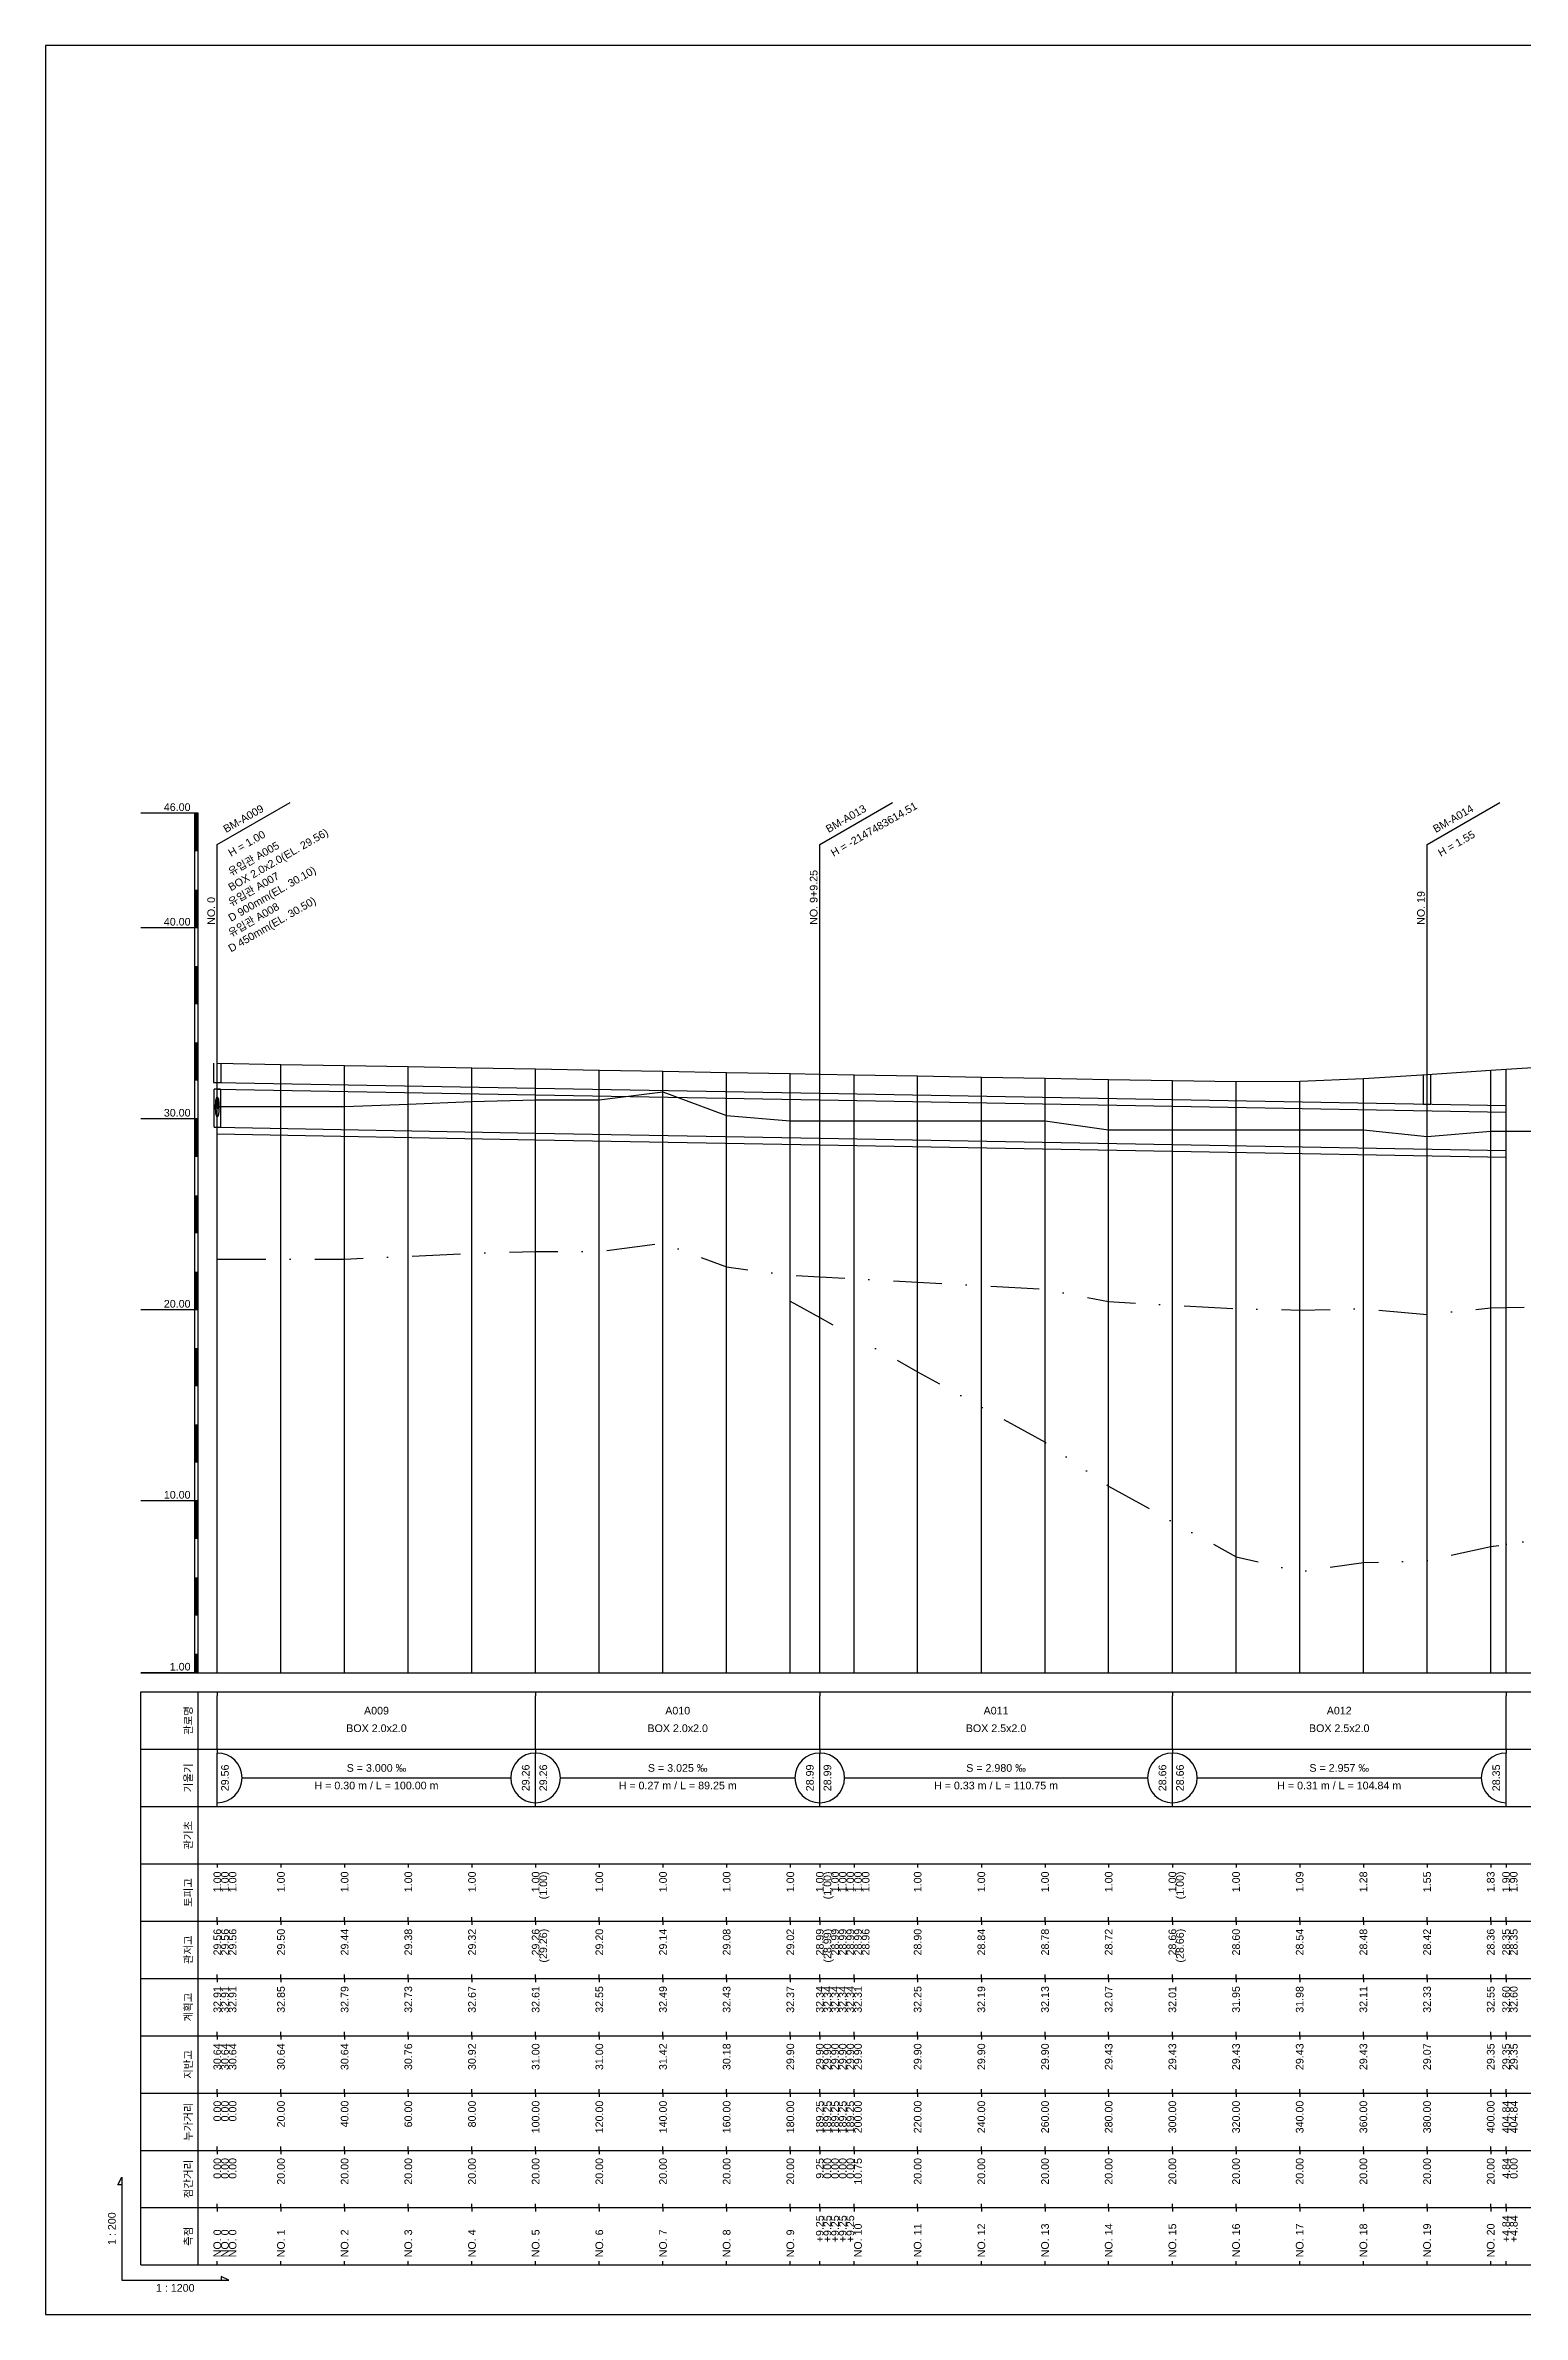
# Model space of a CAD drawing. Header units: millimetres. Extents: x -105495 to 3444, y -108190 to 2013.
# Drawn here: x 20 to 407, y -12880 to -12286 of the extents above; entities that cross this region are included whole.
import ezdxf
from ezdxf.enums import TextEntityAlignment as Align

# ---------------------------------------------------------------- set-up
doc = ezdxf.new("R2010")
doc.units = ezdxf.units.MM
doc.linetypes.add('DASHDOT', pattern=[25.4, 12.7, -6.35, 0, -6.35])
doc.linetypes.add('DIVIDE', pattern=[31.75, 12.7, -6.35, 0, -6.35, 0, -6.35])
for name, color, linetype in [('KZ_종단_계획선', 1, 'Continuous'), ('KZ_종단_관로', 4, 'Continuous'), ('KZ_종단_깃발', 7, 'Continuous'), ('KZ_종단_도각', 7, 'Continuous'), ('KZ_종단_맨홀', 4, 'Continuous'), ('KZ_종단_수직선', 7, 'Continuous'), ('KZ_종단_암거', 1, 'Continuous'), ('KZ_종단_암선1', 56, 'DASHDOT'), ('KZ_종단_암선2', 4, 'DIVIDE'), ('KZ_종단_원형관', 4, 'Continuous'), ('KZ_종단_지반선', 3, 'Continuous'), ('KZ_종단_테이블문자', 7, 'Continuous'), ('KZ_종단_테이블선', 7, 'Continuous'), ('KZ_종단_폴대', 7, 'Continuous')]:
    doc.layers.add(name, color=color, linetype=linetype)
doc.styles.get("Standard").update_dxf_attribs({"font": 'arial.ttf'})

msp = doc.modelspace()

# ---------------------------------------------------------------- linework, layer by layer
at = {"layer": 'KZ_종단_계획선'}
msp.add_lwpolyline([(65, -12552.43), (65, -12552.43), (65, -12552.43), (81.67, -12552.73), (98.33, -12553.03), (115, -12553.33), (131.67, -12553.63), (148.33, -12553.93), (165, -12554.24), (181.67, -12554.54), (198.33, -12554.84), (215, -12555.14), (222.71, -12555.28), (222.71, -12555.28), (222.71, -12555.28), (222.71, -12555.28), (222.71, -12555.28), (231.67, -12555.44), (248.33, -12555.74), (265, -12556.04), (281.67, -12556.34), (298.33, -12556.65), (315, -12556.95), (331.67, -12557.23), (348.33, -12557.11), (365, -12556.44), (381.67, -12555.37), (398.33, -12554.27), (402.36, -12554.01), (402.36, -12554.01), (415, -12553.18)], dxfattribs=at)
at = {"layer": 'KZ_종단_관로'}
for points in [[(65, -12557.45), (148.33, -12558.95)], [(65, -12559.2), (148.33, -12560.7)], [(148.33, -12558.95), (222.71, -12560.3)], [(148.33, -12560.7), (222.71, -12562.05)], [(222.71, -12560.3), (315, -12561.95)], [(222.71, -12562.05), (315, -12563.7)], [(315, -12561.95), (402.36, -12563.5)], [(315, -12563.7), (402.36, -12565.25)], [(65, -12569.2), (148.33, -12570.7)], [(65, -12570.95), (148.33, -12572.45)], [(148.33, -12570.7), (222.71, -12572.05)], [(148.33, -12572.45), (222.71, -12573.8)], [(222.71, -12572.05), (315, -12573.7)], [(222.71, -12573.8), (315, -12575.45)], [(315, -12573.7), (402.36, -12575.25)], [(315, -12575.45), (402.36, -12577)]]:
    msp.add_lwpolyline(points, dxfattribs=at)
at = {"layer": 'KZ_종단_깃발'}
for p, q in [((65, -12495.21), (84.05, -12484.21)), ((222.71, -12495.21), (241.76, -12484.21)), ((381.67, -12495.21), (400.72, -12484.21)), ((65, -12712), (65, -12495.21)), ((222.71, -12712), (222.71, -12495.21)), ((381.67, -12712), (381.67, -12495.21))]:
    msp.add_line(p, q, dxfattribs=at)
at = {"layer": 'KZ_종단_도각'}
msp.add_lwpolyline([(20, -12880), (861, -12880), (861, -12286), (20, -12286)], close=True, dxfattribs=at)
at = {"layer": 'KZ_종단_맨홀'}
for points in [[(64, -12552.43), (64, -12557.45), (66, -12557.45), (66, -12552.43)], [(380.67, -12555.37), (380.67, -12563.13), (382.67, -12563.13), (382.67, -12555.37)]]:
    msp.add_lwpolyline(points, dxfattribs=at)
at = {"layer": 'KZ_종단_수직선'}
for p, q in [((65, -12712), (65, -12552.43)), ((65, -12712), (65, -12552.43)), ((65, -12712), (65, -12552.43)), ((65, -12712), (65, -12552.43)), ((65, -12712), (65, -12552.43)), ((81.67, -12712), (81.67, -12552.73)), ((98.33, -12712), (98.33, -12553.03)), ((115, -12712), (115, -12553.33)), ((131.67, -12712), (131.67, -12553.63)), ((148.33, -12712), (148.33, -12553.93)), ((165, -12712), (165, -12554.24)), ((181.67, -12712), (181.67, -12554.54)), ((198.33, -12712), (198.33, -12554.84)), ((215, -12712), (215, -12555.14)), ((222.71, -12712), (222.71, -12555.28)), ((222.71, -12712), (222.71, -12555.28)), ((222.71, -12712), (222.71, -12555.28)), ((222.71, -12712), (222.71, -12555.28)), ((222.71, -12712), (222.71, -12555.28)), ((231.67, -12712), (231.67, -12555.44)), ((248.33, -12712), (248.33, -12555.74)), ((265, -12712), (265, -12556.04)), ((281.67, -12712), (281.67, -12556.34)), ((298.33, -12712), (298.33, -12556.65)), ((315, -12712), (315, -12556.95)), ((348.33, -12712), (348.33, -12557.11)), ((365, -12712), (365, -12556.44)), ((381.67, -12712), (381.67, -12555.37)), ((398.33, -12712), (398.33, -12554.27)), ((402.37, -12712), (402.37, -12554.01)), ((402.37, -12712), (402.37, -12554.01)), ((331.67, -12712), (331.67, -12557.23))]:
    msp.add_line(p, q, dxfattribs=at)
at = {"layer": 'KZ_종단_암거'}
for p, q in [((65.83, -12559.2), (64.17, -12559.2)), ((64.17, -12569.2), (64.17, -12559.2)), ((65.83, -12559.2), (65.83, -12569.2)), ((64.17, -12569.2), (65.83, -12569.2))]:
    msp.add_line(p, q, dxfattribs=at)
at = {"layer": 'KZ_종단_암선1', "flags": 128}
msp.add_lwpolyline([(65, -12603.71), (65, -12603.71), (65, -12603.71), (81.67, -12603.71), (98.33, -12603.7), (115, -12602.95), (131.67, -12602.15), (148.33, -12601.73), (165, -12601.73), (181.67, -12599.55), (198.33, -12605.77), (215, -12607.9), (222.71, -12608.33), (222.71, -12608.33), (222.71, -12608.33), (222.71, -12608.33), (222.71, -12608.33), (231.67, -12608.83), (248.33, -12609.75), (265, -12610.68), (281.67, -12611.6), (298.33, -12614.84), (315, -12615.76), (331.67, -12616.69), (348.33, -12617.03), (365, -12616.71), (381.67, -12618.19), (398.33, -12616.48), (402.37, -12616.4), (402.37, -12616.4), (415, -12616.16), (431.67, -12611.82), (448.33, -12622.39), (465, -12618.78), (469.66, -12618.58), (481.67, -12618.05), (490, -12617.89), (498.33, -12618.99), (515, -12618.29), (531.67, -12616.24), (548.33, -12619.24), (565, -12618.59), (581.67, -12618.26), (598.33, -12617.93), (615, -12608.06), (631.67, -12606.38), (635.21, -12606.02), (635.22, -12606.02), (647.64, -12605.35), (648.33, -12605.21), (665, -12592.85), (681.67, -12577.35), (698.33, -12574.55), (715, -12590.14), (731.67, -12602.56), (748.33, -12602.62), (765, -12607.97), (781.67, -12603.06), (798.33, -12598.35), (805.47, -12600.26), (815, -12605.69), (819.15, -12604.37), (819.15, -12604.37), (819.15, -12604.37), (819.15, -12604.37), (819.15, -12605.87), (823.42, -12603), (827.7, -12601.64)], dxfattribs=at)
at = {"layer": 'KZ_종단_암선2', "flags": 128}
msp.add_lwpolyline([(215, -12614.72), (222.71, -12618.99), (222.71, -12618.99), (222.71, -12618.99), (222.71, -12618.99), (222.71, -12618.99), (231.67, -12623.95), (248.33, -12633.18), (265, -12642.41), (281.67, -12651.64), (298.33, -12663.18), (315, -12672.41), (331.67, -12681.64), (348.33, -12685.49), (365, -12683.16), (381.67, -12682.63), (398.33, -12678.93), (402.37, -12678.36), (402.37, -12678.36), (415, -12676.59), (431.67, -12670.25), (448.33, -12678.82), (465, -12673.2), (469.66, -12672.43), (481.67, -12670.46), (490, -12669.29), (498.33, -12669.4), (515, -12666.69), (531.67, -12662.63), (548.33, -12663.63), (565, -12660.97), (581.67, -12658.64), (598.33, -12656.3), (615, -12644.42), (631.67, -12640.73), (635.21, -12639.95), (635.22, -12639.95), (647.64, -12637.78), (648.33, -12637.56), (665, -12623.2), (681.67, -12605.46), (698.33, -12599.01), (715, -12610.95), (731.67, -12623.03), (748.33, -12622.82), (765, -12627.93), (781.67, -12622.72), (798.33, -12617.74), (805.47, -12619.53), (815, -12624.81), (819.15, -12623.42), (819.15, -12623.42), (819.15, -12623.42), (819.15, -12623.42), (819.15, -12625.15), (823.42, -12621.98), (827.7, -12620.55)], dxfattribs=at)
at = {"layer": 'KZ_종단_원형관'}
for p, q in [((64.57, -12563.42), (64.59, -12562.98)), ((64.59, -12562.98), (64.62, -12562.56)), ((64.62, -12562.56), (64.66, -12562.19)), ((64.66, -12562.19), (64.72, -12561.86)), ((64.72, -12561.86), (64.78, -12561.6)), ((64.78, -12561.6), (64.85, -12561.41)), ((64.78, -12562.96), (64.79, -12562.74)), ((64.78, -12563.18), (64.78, -12562.96)), ((64.79, -12562.74), (64.81, -12562.53)), ((64.81, -12562.53), (64.83, -12562.34)), ((64.83, -12562.34), (64.86, -12562.18)), ((64.85, -12561.41), (64.92, -12561.29)), ((64.86, -12562.18), (64.89, -12562.05)), ((64.89, -12562.05), (64.93, -12561.95)), ((64.92, -12561.29), (65, -12561.25)), ((64.93, -12561.95), (64.96, -12561.89)), ((64.96, -12561.89), (65, -12561.87)), ((65, -12561.25), (65.08, -12561.29)), ((65, -12561.87), (65.04, -12561.89)), ((65.04, -12561.89), (65.07, -12561.95)), ((65.07, -12561.95), (65.11, -12562.05)), ((65.08, -12561.29), (65.15, -12561.41)), ((65.11, -12562.05), (65.14, -12562.18)), ((65.14, -12562.18), (65.17, -12562.34)), ((65.15, -12561.41), (65.22, -12561.6)), ((65.17, -12562.34), (65.19, -12562.53)), ((65.19, -12562.53), (65.21, -12562.74)), ((65.21, -12562.74), (65.22, -12562.96)), ((65.22, -12561.6), (65.28, -12561.86)), ((65.22, -12562.96), (65.22, -12563.18)), ((65.28, -12561.86), (65.34, -12562.19)), ((65.34, -12562.19), (65.38, -12562.56)), ((65.38, -12562.56), (65.41, -12562.98)), ((65.41, -12562.98), (65.43, -12563.42)), ((64.56, -12563.87), (64.57, -12563.42)), ((64.57, -12564.33), (64.56, -12563.87)), ((64.59, -12564.77), (64.57, -12564.33)), ((64.62, -12565.19), (64.59, -12564.77)), ((64.66, -12565.56), (64.62, -12565.19)), ((64.72, -12565.89), (64.66, -12565.56)), ((64.78, -12566.15), (64.72, -12565.89)), ((64.78, -12563.41), (64.78, -12563.18)), ((64.79, -12563.63), (64.78, -12563.41)), ((64.85, -12566.34), (64.78, -12566.15)), ((64.81, -12563.84), (64.79, -12563.63)), ((64.83, -12564.03), (64.81, -12563.84)), ((64.86, -12564.19), (64.83, -12564.03)), ((64.92, -12566.46), (64.85, -12566.34)), ((64.89, -12564.32), (64.86, -12564.19)), ((64.93, -12564.42), (64.89, -12564.32)), ((65, -12566.5), (64.92, -12566.46)), ((64.96, -12564.48), (64.93, -12564.42)), ((65, -12564.5), (64.96, -12564.48)), ((65.04, -12564.48), (65, -12564.5)), ((65.08, -12566.46), (65, -12566.5)), ((65.07, -12564.42), (65.04, -12564.48)), ((65.11, -12564.32), (65.07, -12564.42)), ((65.15, -12566.34), (65.08, -12566.46)), ((65.14, -12564.19), (65.11, -12564.32)), ((65.17, -12564.03), (65.14, -12564.19)), ((65.22, -12566.15), (65.15, -12566.34)), ((65.19, -12563.84), (65.17, -12564.03)), ((65.21, -12563.63), (65.19, -12563.84)), ((65.22, -12563.41), (65.21, -12563.63)), ((65.22, -12563.18), (65.22, -12563.41)), ((65.28, -12565.89), (65.22, -12566.15)), ((65.34, -12565.56), (65.28, -12565.89)), ((65.38, -12565.19), (65.34, -12565.56)), ((65.41, -12564.77), (65.38, -12565.19)), ((65.43, -12564.33), (65.41, -12564.77)), ((65.43, -12563.42), (65.44, -12563.87)), ((65.44, -12563.87), (65.43, -12564.33))]:
    msp.add_line(p, q, dxfattribs=at)
at = {"layer": 'KZ_종단_지반선', "flags": 128}
msp.add_lwpolyline([(65, -12563.8), (65, -12563.8), (65, -12563.8), (81.67, -12563.8), (98.33, -12563.8), (115, -12563.18), (131.67, -12562.41), (148.33, -12562), (165, -12562), (181.67, -12559.88), (198.33, -12566.1), (215, -12567.52), (222.71, -12567.52), (222.71, -12567.52), (222.71, -12567.52), (222.71, -12567.52), (222.71, -12567.52), (231.67, -12567.52), (248.33, -12567.52), (265, -12567.52), (281.67, -12567.52), (298.33, -12569.84), (315, -12569.84), (331.67, -12569.84), (348.33, -12569.84), (365, -12569.84), (381.67, -12571.64), (398.33, -12570.26), (402.37, -12570.26), (402.37, -12570.26), (415, -12570.26)], dxfattribs=at)
at = {"layer": 'KZ_종단_테이블문자'}
for p, q in [((65, -12717), (65, -12718)), ((148.33, -12717), (148.33, -12718)), ((148.33, -12717), (148.33, -12718)), ((222.71, -12717), (222.71, -12718)), ((222.71, -12717), (222.71, -12718)), ((315, -12717), (315, -12718)), ((315, -12717), (315, -12718)), ((402.37, -12717), (402.37, -12718)), ((65, -12731), (65, -12718)), ((148.33, -12731), (148.33, -12718)), ((148.33, -12731), (148.33, -12718)), ((222.71, -12731), (222.71, -12718)), ((222.71, -12731), (222.71, -12718)), ((315, -12731), (315, -12718)), ((315, -12731), (315, -12718)), ((402.37, -12731), (402.37, -12718)), ((65, -12732), (65, -12731)), ((65, -12732), (65, -12733)), ((65, -12746), (65, -12733)), ((148.33, -12732), (148.33, -12731)), ((148.33, -12732), (148.33, -12731)), ((148.33, -12732), (148.33, -12733)), ((148.33, -12732), (148.33, -12733)), ((148.33, -12746), (148.33, -12733)), ((148.33, -12746), (148.33, -12733)), ((222.71, -12732), (222.71, -12731)), ((222.71, -12732), (222.71, -12731)), ((222.71, -12732), (222.71, -12733)), ((222.71, -12732), (222.71, -12733)), ((222.71, -12746), (222.71, -12733)), ((222.71, -12746), (222.71, -12733)), ((315, -12732), (315, -12731)), ((315, -12732), (315, -12731)), ((315, -12732), (315, -12733)), ((315, -12732), (315, -12733)), ((315, -12746), (315, -12733)), ((315, -12746), (315, -12733)), ((402.37, -12732), (402.37, -12731)), ((402.37, -12732), (402.37, -12733)), ((402.37, -12746), (402.37, -12733)), ((71.42, -12739.5), (141.92, -12739.5)), ((154.75, -12739.5), (216.29, -12739.5)), ((229.12, -12739.5), (308.58, -12739.5)), ((321.42, -12739.5), (395.95, -12739.5)), ((65, -12747), (65, -12746)), ((148.33, -12747), (148.33, -12746)), ((148.33, -12747), (148.33, -12746)), ((222.71, -12747), (222.71, -12746)), ((222.71, -12747), (222.71, -12746)), ((315, -12747), (315, -12746)), ((315, -12747), (315, -12746)), ((402.37, -12747), (402.37, -12746))]:
    msp.add_line(p, q, dxfattribs=at)
for centre, start, end in [((65, -12739.5), 270, 90), ((148.33, -12739.5), 90, 270), ((148.33, -12739.5), 270, 90), ((222.71, -12739.5), 90, 270), ((222.71, -12739.5), 270, 90), ((315, -12739.5), 90, 270), ((315, -12739.5), 270, 90), ((402.37, -12739.5), 90, 270)]:
    msp.add_arc(centre, 6.5, start, end, dxfattribs=at)
at = {"layer": 'KZ_종단_테이블선'}
for p, q in [((45, -12712), (832.7, -12712)), ((45, -12732), (45, -12717)), ((45, -12717), (832.7, -12717)), ((60, -12732), (60, -12717)), ((45, -12747), (45, -12732)), ((45, -12732), (832.7, -12732)), ((60, -12747), (60, -12732)), ((45, -12762), (45, -12747)), ((45, -12747), (832.7, -12747)), ((60, -12762), (60, -12747)), ((45, -12777), (45, -12762)), ((45, -12762), (832.7, -12762)), ((60, -12777), (60, -12762)), ((65, -12762), (65, -12763)), ((65, -12762), (65, -12763)), ((65, -12762), (65, -12763)), ((81.67, -12762), (81.67, -12763)), ((98.33, -12762), (98.33, -12763)), ((115, -12762), (115, -12763)), ((131.67, -12762), (131.67, -12763)), ((148.33, -12762), (148.33, -12763)), ((165, -12762), (165, -12763)), ((181.67, -12762), (181.67, -12763)), ((198.33, -12762), (198.33, -12763)), ((215, -12762), (215, -12763)), ((222.71, -12762), (222.71, -12763)), ((222.71, -12762), (222.71, -12763)), ((222.71, -12762), (222.71, -12763)), ((222.71, -12762), (222.71, -12763)), ((222.71, -12762), (222.71, -12763)), ((231.67, -12762), (231.67, -12763)), ((248.33, -12762), (248.33, -12763)), ((265, -12762), (265, -12763)), ((281.67, -12762), (281.67, -12763)), ((298.33, -12762), (298.33, -12763)), ((315, -12762), (315, -12763)), ((331.67, -12762), (331.67, -12763)), ((348.33, -12762), (348.33, -12763)), ((365, -12762), (365, -12763)), ((381.67, -12762), (381.67, -12763)), ((398.33, -12762), (398.33, -12763)), ((402.36, -12762), (402.36, -12763)), ((402.36, -12762), (402.36, -12763)), ((65, -12777), (65, -12776)), ((65, -12777), (65, -12776)), ((65, -12777), (65, -12776)), ((81.67, -12777), (81.67, -12776)), ((98.33, -12777), (98.33, -12776)), ((115, -12777), (115, -12776)), ((131.67, -12777), (131.67, -12776)), ((148.33, -12777), (148.33, -12776)), ((165, -12777), (165, -12776)), ((181.67, -12777), (181.67, -12776)), ((198.33, -12777), (198.33, -12776)), ((215, -12777), (215, -12776)), ((222.71, -12777), (222.71, -12776)), ((222.71, -12777), (222.71, -12776)), ((222.71, -12777), (222.71, -12776)), ((222.71, -12777), (222.71, -12776)), ((222.71, -12777), (222.71, -12776)), ((231.67, -12777), (231.67, -12776)), ((248.33, -12777), (248.33, -12776)), ((265, -12777), (265, -12776)), ((281.67, -12777), (281.67, -12776)), ((298.33, -12777), (298.33, -12776)), ((315, -12777), (315, -12776)), ((331.67, -12777), (331.67, -12776)), ((348.33, -12777), (348.33, -12776)), ((365, -12777), (365, -12776)), ((381.67, -12777), (381.67, -12776)), ((398.33, -12777), (398.33, -12776)), ((402.36, -12777), (402.36, -12776)), ((402.36, -12777), (402.36, -12776)), ((45, -12792), (45, -12777)), ((45, -12777), (832.7, -12777)), ((60, -12792), (60, -12777)), ((65, -12777), (65, -12778)), ((65, -12777), (65, -12778)), ((65, -12777), (65, -12778)), ((81.67, -12777), (81.67, -12778)), ((98.33, -12777), (98.33, -12778)), ((115, -12777), (115, -12778)), ((131.67, -12777), (131.67, -12778)), ((148.33, -12777), (148.33, -12778)), ((165, -12777), (165, -12778)), ((181.67, -12777), (181.67, -12778)), ((198.33, -12777), (198.33, -12778)), ((215, -12777), (215, -12778)), ((222.71, -12777), (222.71, -12778)), ((222.71, -12777), (222.71, -12778)), ((222.71, -12777), (222.71, -12778)), ((222.71, -12777), (222.71, -12778)), ((222.71, -12777), (222.71, -12778)), ((231.67, -12777), (231.67, -12778)), ((248.33, -12777), (248.33, -12778)), ((265, -12777), (265, -12778)), ((281.67, -12777), (281.67, -12778)), ((298.33, -12777), (298.33, -12778)), ((315, -12777), (315, -12778)), ((331.67, -12777), (331.67, -12778)), ((348.33, -12777), (348.33, -12778)), ((365, -12777), (365, -12778)), ((381.67, -12777), (381.67, -12778)), ((398.33, -12777), (398.33, -12778)), ((402.36, -12777), (402.36, -12778)), ((402.36, -12777), (402.36, -12778)), ((45, -12807), (45, -12792)), ((45, -12792), (832.7, -12792)), ((60, -12807), (60, -12792)), ((65, -12792), (65, -12791)), ((65, -12792), (65, -12791)), ((65, -12792), (65, -12791)), ((65, -12792), (65, -12793)), ((65, -12792), (65, -12793)), ((65, -12792), (65, -12793)), ((81.67, -12792), (81.67, -12791)), ((81.67, -12792), (81.67, -12793)), ((98.33, -12792), (98.33, -12791)), ((98.33, -12792), (98.33, -12793)), ((115, -12792), (115, -12791)), ((115, -12792), (115, -12793)), ((131.67, -12792), (131.67, -12791)), ((131.67, -12792), (131.67, -12793)), ((148.33, -12792), (148.33, -12791)), ((148.33, -12792), (148.33, -12793)), ((165, -12792), (165, -12791)), ((165, -12792), (165, -12793)), ((181.67, -12792), (181.67, -12791)), ((181.67, -12792), (181.67, -12793)), ((198.33, -12792), (198.33, -12791)), ((198.33, -12792), (198.33, -12793)), ((215, -12792), (215, -12791)), ((215, -12792), (215, -12793)), ((222.71, -12792), (222.71, -12791)), ((222.71, -12792), (222.71, -12791)), ((222.71, -12792), (222.71, -12791)), ((222.71, -12792), (222.71, -12791)), ((222.71, -12792), (222.71, -12791)), ((222.71, -12792), (222.71, -12793)), ((222.71, -12792), (222.71, -12793)), ((222.71, -12792), (222.71, -12793)), ((222.71, -12792), (222.71, -12793)), ((222.71, -12792), (222.71, -12793)), ((231.67, -12792), (231.67, -12791)), ((231.67, -12792), (231.67, -12793)), ((248.33, -12792), (248.33, -12791)), ((248.33, -12792), (248.33, -12793)), ((265, -12792), (265, -12791)), ((265, -12792), (265, -12793)), ((281.67, -12792), (281.67, -12791)), ((281.67, -12792), (281.67, -12793)), ((298.33, -12792), (298.33, -12791)), ((298.33, -12792), (298.33, -12793)), ((315, -12792), (315, -12791)), ((315, -12792), (315, -12793)), ((331.67, -12792), (331.67, -12791)), ((331.67, -12792), (331.67, -12793)), ((348.33, -12792), (348.33, -12791)), ((348.33, -12792), (348.33, -12793)), ((365, -12792), (365, -12791)), ((365, -12792), (365, -12793)), ((381.67, -12792), (381.67, -12791)), ((381.67, -12792), (381.67, -12793)), ((398.33, -12792), (398.33, -12791)), ((398.33, -12792), (398.33, -12793)), ((402.36, -12792), (402.36, -12791)), ((402.36, -12792), (402.36, -12791)), ((402.37, -12792), (402.37, -12793)), ((402.37, -12792), (402.37, -12793)), ((65, -12807), (65, -12806)), ((65, -12807), (65, -12806)), ((65, -12807), (65, -12806)), ((81.67, -12807), (81.67, -12806)), ((98.33, -12807), (98.33, -12806)), ((115, -12807), (115, -12806)), ((131.67, -12807), (131.67, -12806)), ((148.33, -12807), (148.33, -12806)), ((165, -12807), (165, -12806)), ((181.67, -12807), (181.67, -12806)), ((198.33, -12807), (198.33, -12806)), ((215, -12807), (215, -12806)), ((222.71, -12807), (222.71, -12806)), ((222.71, -12807), (222.71, -12806)), ((222.71, -12807), (222.71, -12806)), ((222.71, -12807), (222.71, -12806)), ((222.71, -12807), (222.71, -12806)), ((231.67, -12807), (231.67, -12806)), ((248.33, -12807), (248.33, -12806)), ((265, -12807), (265, -12806)), ((281.67, -12807), (281.67, -12806)), ((298.33, -12807), (298.33, -12806)), ((315, -12807), (315, -12806)), ((331.67, -12807), (331.67, -12806)), ((348.33, -12807), (348.33, -12806)), ((365, -12807), (365, -12806)), ((381.67, -12807), (381.67, -12806)), ((398.33, -12807), (398.33, -12806)), ((402.37, -12807), (402.37, -12806)), ((402.37, -12807), (402.37, -12806)), ((45, -12822), (45, -12807)), ((45, -12807), (832.7, -12807)), ((60, -12822), (60, -12807)), ((65, -12807), (65, -12808)), ((65, -12807), (65, -12808)), ((65, -12807), (65, -12808)), ((81.67, -12807), (81.67, -12808)), ((98.33, -12807), (98.33, -12808)), ((115, -12807), (115, -12808)), ((131.67, -12807), (131.67, -12808)), ((148.33, -12807), (148.33, -12808)), ((165, -12807), (165, -12808)), ((181.67, -12807), (181.67, -12808)), ((198.33, -12807), (198.33, -12808)), ((215, -12807), (215, -12808)), ((222.71, -12807), (222.71, -12808)), ((222.71, -12807), (222.71, -12808)), ((222.71, -12807), (222.71, -12808)), ((222.71, -12807), (222.71, -12808)), ((222.71, -12807), (222.71, -12808)), ((231.67, -12807), (231.67, -12808)), ((248.33, -12807), (248.33, -12808)), ((265, -12807), (265, -12808)), ((281.67, -12807), (281.67, -12808)), ((298.33, -12807), (298.33, -12808)), ((315, -12807), (315, -12808)), ((331.67, -12807), (331.67, -12808)), ((348.33, -12807), (348.33, -12808)), ((365, -12807), (365, -12808)), ((381.67, -12807), (381.67, -12808)), ((398.33, -12807), (398.33, -12808)), ((402.37, -12807), (402.37, -12808)), ((402.37, -12807), (402.37, -12808)), ((45, -12837), (45, -12822)), ((45, -12822), (832.7, -12822)), ((60, -12837), (60, -12822)), ((65, -12822), (65, -12821)), ((65, -12822), (65, -12821)), ((65, -12822), (65, -12821)), ((65, -12822), (65, -12823)), ((65, -12822), (65, -12823)), ((65, -12822), (65, -12823)), ((81.67, -12822), (81.67, -12821)), ((81.67, -12822), (81.67, -12823)), ((98.33, -12822), (98.33, -12821)), ((98.33, -12822), (98.33, -12823)), ((115, -12822), (115, -12821)), ((115, -12822), (115, -12823)), ((131.67, -12822), (131.67, -12821)), ((131.67, -12822), (131.67, -12823)), ((148.33, -12822), (148.33, -12821)), ((148.33, -12822), (148.33, -12823)), ((165, -12822), (165, -12821)), ((165, -12822), (165, -12823)), ((181.67, -12822), (181.67, -12821)), ((181.67, -12822), (181.67, -12823)), ((198.33, -12822), (198.33, -12821)), ((198.33, -12822), (198.33, -12823)), ((215, -12822), (215, -12821)), ((215, -12822), (215, -12823)), ((222.71, -12822), (222.71, -12821)), ((222.71, -12822), (222.71, -12821)), ((222.71, -12822), (222.71, -12821)), ((222.71, -12822), (222.71, -12821)), ((222.71, -12822), (222.71, -12821)), ((222.71, -12822), (222.71, -12823)), ((222.71, -12822), (222.71, -12823)), ((222.71, -12822), (222.71, -12823)), ((222.71, -12822), (222.71, -12823)), ((222.71, -12822), (222.71, -12823)), ((231.67, -12822), (231.67, -12821)), ((231.67, -12822), (231.67, -12823)), ((248.33, -12822), (248.33, -12821)), ((248.33, -12822), (248.33, -12823)), ((265, -12822), (265, -12821)), ((265, -12822), (265, -12823)), ((281.67, -12822), (281.67, -12821)), ((281.67, -12822), (281.67, -12823)), ((298.33, -12822), (298.33, -12821)), ((298.33, -12822), (298.33, -12823)), ((315, -12822), (315, -12821)), ((315, -12822), (315, -12823)), ((331.67, -12822), (331.67, -12821)), ((331.67, -12822), (331.67, -12823)), ((348.33, -12822), (348.33, -12821)), ((348.33, -12822), (348.33, -12823)), ((365, -12822), (365, -12821)), ((365, -12822), (365, -12823)), ((381.67, -12822), (381.67, -12821)), ((381.67, -12822), (381.67, -12823)), ((398.33, -12822), (398.33, -12821)), ((398.33, -12822), (398.33, -12823)), ((402.37, -12822), (402.37, -12821)), ((402.37, -12822), (402.37, -12821)), ((402.37, -12822), (402.37, -12823)), ((402.37, -12822), (402.37, -12823)), ((65, -12837), (65, -12836)), ((65, -12837), (65, -12836)), ((65, -12837), (65, -12836)), ((81.67, -12837), (81.67, -12836)), ((98.33, -12837), (98.33, -12836)), ((115, -12837), (115, -12836)), ((131.67, -12837), (131.67, -12836)), ((148.33, -12837), (148.33, -12836)), ((165, -12837), (165, -12836)), ((181.67, -12837), (181.67, -12836)), ((198.33, -12837), (198.33, -12836)), ((215, -12837), (215, -12836)), ((222.71, -12837), (222.71, -12836)), ((222.71, -12837), (222.71, -12836)), ((222.71, -12837), (222.71, -12836)), ((222.71, -12837), (222.71, -12836)), ((222.71, -12837), (222.71, -12836)), ((231.67, -12837), (231.67, -12836)), ((248.33, -12837), (248.33, -12836)), ((265, -12837), (265, -12836)), ((281.67, -12837), (281.67, -12836)), ((298.33, -12837), (298.33, -12836)), ((315, -12837), (315, -12836)), ((331.67, -12837), (331.67, -12836)), ((348.33, -12837), (348.33, -12836)), ((365, -12837), (365, -12836)), ((381.67, -12837), (381.67, -12836)), ((398.33, -12837), (398.33, -12836)), ((402.37, -12837), (402.37, -12836)), ((402.37, -12837), (402.37, -12836)), ((45, -12852), (45, -12837)), ((45, -12837), (832.7, -12837)), ((60, -12852), (60, -12837)), ((65, -12837), (65, -12838)), ((65, -12837), (65, -12838)), ((65, -12837), (65, -12838)), ((81.67, -12837), (81.67, -12838)), ((98.33, -12837), (98.33, -12838)), ((115, -12837), (115, -12838)), ((131.67, -12837), (131.67, -12838)), ((148.33, -12837), (148.33, -12838)), ((165, -12837), (165, -12838)), ((181.67, -12837), (181.67, -12838)), ((198.33, -12837), (198.33, -12838)), ((215, -12837), (215, -12838)), ((222.71, -12837), (222.71, -12838)), ((222.71, -12837), (222.71, -12838)), ((222.71, -12837), (222.71, -12838)), ((222.71, -12837), (222.71, -12838)), ((222.71, -12837), (222.71, -12838)), ((231.67, -12837), (231.67, -12838)), ((248.33, -12837), (248.33, -12838)), ((265, -12837), (265, -12838)), ((281.67, -12837), (281.67, -12838)), ((298.33, -12837), (298.33, -12838)), ((315, -12837), (315, -12838)), ((331.67, -12837), (331.67, -12838)), ((348.33, -12837), (348.33, -12838)), ((365, -12837), (365, -12838)), ((381.67, -12837), (381.67, -12838)), ((398.33, -12837), (398.33, -12838)), ((402.37, -12837), (402.37, -12838)), ((402.37, -12837), (402.37, -12838)), ((45, -12867), (45, -12852)), ((45, -12852), (832.7, -12852)), ((60, -12867), (60, -12852)), ((65, -12852), (65, -12851)), ((65, -12852), (65, -12851)), ((65, -12852), (65, -12851)), ((65, -12852), (65, -12853)), ((65, -12852), (65, -12853)), ((65, -12852), (65, -12853)), ((81.67, -12852), (81.67, -12851)), ((81.67, -12852), (81.67, -12853)), ((98.33, -12852), (98.33, -12851)), ((98.33, -12852), (98.33, -12853)), ((115, -12852), (115, -12851)), ((115, -12852), (115, -12853)), ((131.67, -12852), (131.67, -12851)), ((131.67, -12852), (131.67, -12853)), ((148.33, -12852), (148.33, -12851)), ((148.33, -12852), (148.33, -12853)), ((165, -12852), (165, -12851)), ((165, -12852), (165, -12853)), ((181.67, -12852), (181.67, -12851)), ((181.67, -12852), (181.67, -12853)), ((198.33, -12852), (198.33, -12851)), ((198.33, -12852), (198.33, -12853)), ((215, -12852), (215, -12851)), ((215, -12852), (215, -12853)), ((222.71, -12852), (222.71, -12851)), ((222.71, -12852), (222.71, -12851)), ((222.71, -12852), (222.71, -12851)), ((222.71, -12852), (222.71, -12851)), ((222.71, -12852), (222.71, -12851)), ((222.71, -12852), (222.71, -12853)), ((222.71, -12852), (222.71, -12853)), ((222.71, -12852), (222.71, -12853)), ((222.71, -12852), (222.71, -12853)), ((222.71, -12852), (222.71, -12853)), ((231.67, -12852), (231.67, -12851)), ((231.67, -12852), (231.67, -12853)), ((248.33, -12852), (248.33, -12851)), ((248.33, -12852), (248.33, -12853)), ((265, -12852), (265, -12851)), ((265, -12852), (265, -12853)), ((281.67, -12852), (281.67, -12851)), ((281.67, -12852), (281.67, -12853)), ((298.33, -12852), (298.33, -12851)), ((298.33, -12852), (298.33, -12853)), ((315, -12852), (315, -12851)), ((315, -12852), (315, -12853)), ((331.67, -12852), (331.67, -12851)), ((331.67, -12852), (331.67, -12853)), ((348.33, -12852), (348.33, -12851)), ((348.33, -12852), (348.33, -12853)), ((365, -12852), (365, -12851)), ((365, -12852), (365, -12853)), ((381.67, -12852), (381.67, -12851)), ((381.67, -12852), (381.67, -12853)), ((398.33, -12852), (398.33, -12851)), ((398.33, -12852), (398.33, -12853)), ((402.37, -12852), (402.37, -12851)), ((402.37, -12852), (402.37, -12851)), ((402.37, -12852), (402.37, -12853)), ((402.37, -12852), (402.37, -12853)), ((65, -12867), (65, -12866)), ((65, -12867), (65, -12866)), ((65, -12867), (65, -12866)), ((81.67, -12867), (81.67, -12866)), ((98.33, -12867), (98.33, -12866)), ((115, -12867), (115, -12866)), ((131.67, -12867), (131.67, -12866)), ((148.33, -12867), (148.33, -12866)), ((165, -12867), (165, -12866)), ((181.67, -12867), (181.67, -12866)), ((198.33, -12867), (198.33, -12866)), ((215, -12867), (215, -12866)), ((222.71, -12867), (222.71, -12866)), ((222.71, -12867), (222.71, -12866)), ((222.71, -12867), (222.71, -12866)), ((222.71, -12867), (222.71, -12866)), ((222.71, -12867), (222.71, -12866)), ((231.67, -12867), (231.67, -12866)), ((248.33, -12867), (248.33, -12866)), ((265, -12867), (265, -12866)), ((281.67, -12867), (281.67, -12866)), ((298.33, -12867), (298.33, -12866)), ((315, -12867), (315, -12866)), ((331.67, -12867), (331.67, -12866)), ((348.33, -12867), (348.33, -12866)), ((365, -12867), (365, -12866)), ((381.67, -12867), (381.67, -12866)), ((398.33, -12867), (398.33, -12866)), ((402.37, -12867), (402.37, -12866)), ((402.37, -12867), (402.37, -12866)), ((45, -12867), (832.7, -12867))]:
    msp.add_line(p, q, dxfattribs=at)
msp.add_lwpolyline([(40, -12846), (39, -12846), (40, -12844), (40, -12871), (68, -12871), (66, -12870), (66, -12871)], dxfattribs=at)
at = {"layer": 'KZ_종단_폴대'}
for p, q in [((60, -12487), (45, -12487)), ((60, -12517), (45, -12517)), ((60, -12567), (45, -12567)), ((60, -12617), (45, -12617)), ((60, -12667), (45, -12667)), ((60, -12712), (45, -12712))]:
    msp.add_line(p, q, dxfattribs=at)
at = {"layer": 'KZ_종단_폴대', "const_width": 1}
for points in [[(59.5, -12497), (59.5, -12487)], [(59.5, -12517), (59.5, -12507)], [(59.5, -12537), (59.5, -12527)], [(59.5, -12557), (59.5, -12547)], [(59.5, -12577), (59.5, -12567)], [(59.5, -12597), (59.5, -12587)], [(59.5, -12617), (59.5, -12607)], [(59.5, -12637), (59.5, -12627)], [(59.5, -12657), (59.5, -12647)], [(59.5, -12677), (59.5, -12667)], [(59.5, -12697), (59.5, -12687)], [(59.5, -12712), (59.5, -12707)]]:
    msp.add_lwpolyline(points, dxfattribs=at)
at = {"layer": 'KZ_종단_폴대'}
msp.add_lwpolyline([(60, -12712), (60, -12487), (59, -12487), (59, -12712), (60, -12712)], dxfattribs=at)

# ---------------------------------------------------------------- texts
at = {"layer": 'KZ_종단_깃발'}
for s, rotation, p in [('BM-A009', 30, (67.6, -12492.71)), ('BM-A013', 30, (225.31, -12492.71)), ('BM-A014', 30, (384.26, -12492.71)), ('NO. 9+9.25', 90, (222.71, -12516.21)), ('NO. 0', 90, (65, -12516.21)), ('NO. 19', 90, (381.67, -12516.21))]:
    msp.add_text(s, height=2, rotation=rotation, dxfattribs=at).set_placement(p, align=Align.BOTTOM_LEFT)
for s, p in [('H = -2147483614.51', (225.31, -12496.71)), ('BOX 2.0x2.0(EL. 29.56)', (67.6, -12505.71)), ('H = 1.00', (67.6, -12496.71)), ('H = 1.55', (384.26, -12496.71)), ('유입관 A005', (67.6, -12501.71)), ('D 900mm(EL. 30.10)', (67.6, -12513.71)), ('유입관 A007', (67.6, -12509.71)), ('D 450mm(EL. 30.50)', (67.6, -12521.71)), ('유입관 A008', (67.6, -12517.71))]:
    msp.add_text(s, height=2, rotation=30, dxfattribs=at).set_placement(p, align=Align.TOP_LEFT)
at = {"layer": 'KZ_종단_테이블문자'}
for s, p in [('A009', (106.67, -12723.5)), ('A010', (185.52, -12723.5)), ('A011', (268.85, -12723.5)), ('A012', (358.68, -12723.5)), ('S = 3.000 ‰', (106.67, -12738.5)), ('S = 3.025 ‰', (185.52, -12738.5)), ('S = 2.980 ‰', (268.85, -12738.5)), ('S = 2.957 ‰', (358.68, -12738.5))]:
    msp.add_text(s, height=2, dxfattribs=at).set_placement(p, align=Align.BOTTOM_CENTER)
for s, p in [('BOX 2.0x2.0', (106.67, -12725.5)), ('BOX 2.0x2.0', (185.52, -12725.5)), ('BOX 2.5x2.0', (268.85, -12725.5)), ('BOX 2.5x2.0', (358.68, -12725.5)), ('H = 0.30 m / L = 100.00 m', (106.67, -12740.5)), ('H = 0.27 m / L = 89.25 m', (185.52, -12740.5)), ('H = 0.33 m / L = 110.75 m', (268.85, -12740.5)), ('H = 0.31 m / L = 104.84 m', (358.68, -12740.5))]:
    msp.add_text(s, height=2, dxfattribs=at).set_placement(p, align=Align.TOP_CENTER)
for s, p in [('29.56', (66, -12739.5)), ('29.26', (149.33, -12739.5)), ('28.99', (223.71, -12739.5)), ('28.66', (316, -12739.5))]:
    msp.add_text(s, height=2, rotation=90, dxfattribs=at).set_placement(p, align=Align.TOP_CENTER)
for s, p in [('29.26', (147.33, -12739.5)), ('28.99', (221.71, -12739.5)), ('28.66', (314, -12739.5)), ('28.35', (401.37, -12739.5))]:
    msp.add_text(s, height=2, rotation=90, dxfattribs=at).set_placement(p, align=Align.BOTTOM_CENTER)
for s, p in [('1.00', (65, -12764)), ('1.00', (67, -12764)), ('1.00', (69, -12764)), ('1.00', (81.67, -12764)), ('1.00', (98.33, -12764)), ('1.00', (115, -12764)), ('1.00', (131.67, -12764)), ('1.00', (148.33, -12764)), ('(1.00)', (150.33, -12764)), ('1.00', (165, -12764)), ('1.00', (181.67, -12764)), ('1.00', (198.33, -12764)), ('1.00', (215, -12764)), ('1.00', (222.71, -12764)), ('(1.00)', (224.71, -12764)), ('1.00', (226.71, -12764)), ('1.00', (228.71, -12764)), ('1.00', (230.71, -12764)), ('1.00', (232.71, -12764)), ('1.00', (234.71, -12764)), ('1.00', (248.33, -12764)), ('1.00', (265, -12764)), ('1.00', (281.67, -12764)), ('1.00', (298.33, -12764)), ('1.00', (315, -12764)), ('(1.00)', (317, -12764)), ('1.00', (331.67, -12764)), ('1.09', (348.33, -12764)), ('1.28', (365, -12764)), ('1.55', (381.67, -12764)), ('1.83', (398.33, -12764)), ('1.90', (402.36, -12764)), ('1.90', (404.36, -12764)), ('29.56', (65, -12779)), ('29.56', (67, -12779)), ('29.56', (69, -12779)), ('29.50', (81.67, -12779)), ('29.44', (98.33, -12779)), ('29.38', (115, -12779)), ('29.32', (131.67, -12779)), ('29.26', (148.33, -12779)), ('(29.26)', (150.33, -12779)), ('29.20', (165, -12779)), ('29.14', (181.67, -12779)), ('29.08', (198.33, -12779)), ('29.02', (215, -12779)), ('28.99', (222.71, -12779)), ('(28.99)', (224.71, -12779)), ('28.99', (226.71, -12779)), ('28.99', (228.71, -12779)), ('28.99', (230.71, -12779)), ('28.99', (232.71, -12779)), ('28.96', (234.71, -12779)), ('28.90', (248.33, -12779)), ('28.84', (265, -12779)), ('28.78', (281.67, -12779)), ('28.72', (298.33, -12779)), ('28.66', (315, -12779)), ('(28.66)', (317, -12779)), ('28.60', (331.67, -12779)), ('28.54', (348.33, -12779)), ('28.48', (365, -12779)), ('28.42', (381.67, -12779)), ('28.36', (398.33, -12779)), ('28.35', (402.36, -12779)), ('28.35', (404.36, -12779)), ('32.91', (65, -12794)), ('32.91', (67, -12794)), ('32.91', (69, -12794)), ('32.85', (81.67, -12794)), ('32.79', (98.33, -12794)), ('32.73', (115, -12794)), ('32.67', (131.67, -12794)), ('32.61', (148.33, -12794)), ('32.55', (165, -12794)), ('32.49', (181.67, -12794)), ('32.43', (198.33, -12794)), ('32.37', (215, -12794)), ('32.34', (222.71, -12794)), ('32.34', (224.71, -12794)), ('32.34', (226.71, -12794)), ('32.34', (228.71, -12794)), ('32.34', (230.71, -12794)), ('32.31', (232.71, -12794)), ('32.25', (248.33, -12794)), ('32.19', (265, -12794)), ('32.13', (281.67, -12794)), ('32.07', (298.33, -12794)), ('32.01', (315, -12794)), ('31.95', (331.67, -12794)), ('31.98', (348.33, -12794)), ('32.11', (365, -12794)), ('32.33', (381.67, -12794)), ('32.55', (398.33, -12794)), ('32.60', (402.37, -12794)), ('32.60', (404.37, -12794)), ('30.64', (65, -12809)), ('30.64', (67, -12809)), ('30.64', (69, -12809)), ('30.64', (81.67, -12809)), ('30.64', (98.33, -12809)), ('30.76', (115, -12809)), ('30.92', (131.67, -12809)), ('31.00', (148.33, -12809)), ('31.00', (165, -12809)), ('31.42', (181.67, -12809)), ('30.18', (198.33, -12809)), ('29.90', (215, -12809)), ('29.90', (222.71, -12809)), ('29.90', (224.71, -12809)), ('29.90', (226.71, -12809)), ('29.90', (228.71, -12809)), ('29.90', (230.71, -12809)), ('29.90', (232.71, -12809)), ('29.90', (248.33, -12809)), ('29.90', (265, -12809)), ('29.90', (281.67, -12809)), ('29.43', (298.33, -12809)), ('29.43', (315, -12809)), ('29.43', (331.67, -12809)), ('29.43', (348.33, -12809)), ('29.43', (365, -12809)), ('29.07', (381.67, -12809)), ('29.35', (398.33, -12809)), ('29.35', (402.37, -12809)), ('29.35', (404.37, -12809)), ('0.00', (65, -12824)), ('0.00', (67, -12824)), ('0.00', (69, -12824)), ('20.00', (81.67, -12824)), ('40.00', (98.33, -12824)), ('60.00', (115, -12824)), ('80.00', (131.67, -12824)), ('100.00', (148.33, -12824)), ('120.00', (165, -12824)), ('140.00', (181.67, -12824)), ('160.00', (198.33, -12824)), ('180.00', (215, -12824)), ('189.25', (222.71, -12824)), ('189.25', (224.71, -12824)), ('189.25', (226.71, -12824)), ('189.25', (228.71, -12824)), ('189.25', (230.71, -12824)), ('200.00', (232.71, -12824)), ('220.00', (248.33, -12824)), ('240.00', (265, -12824)), ('260.00', (281.67, -12824)), ('280.00', (298.33, -12824)), ('300.00', (315, -12824)), ('320.00', (331.67, -12824)), ('340.00', (348.33, -12824)), ('360.00', (365, -12824)), ('380.00', (381.67, -12824)), ('400.00', (398.33, -12824)), ('404.84', (402.37, -12824)), ('404.84', (404.37, -12824)), ('0.00', (65, -12839)), ('0.00', (67, -12839)), ('0.00', (69, -12839)), ('20.00', (81.67, -12839)), ('20.00', (98.33, -12839)), ('20.00', (115, -12839)), ('20.00', (131.67, -12839)), ('20.00', (148.33, -12839)), ('20.00', (165, -12839)), ('20.00', (181.67, -12839)), ('20.00', (198.33, -12839)), ('20.00', (215, -12839)), ('9.25', (222.71, -12839)), ('0.00', (224.71, -12839)), ('0.00', (226.71, -12839)), ('0.00', (228.71, -12839)), ('0.00', (230.71, -12839)), ('10.75', (232.71, -12839)), ('20.00', (248.33, -12839)), ('20.00', (265, -12839)), ('20.00', (281.67, -12839)), ('20.00', (298.33, -12839)), ('20.00', (315, -12839)), ('20.00', (331.67, -12839)), ('20.00', (348.33, -12839)), ('20.00', (365, -12839)), ('20.00', (381.67, -12839)), ('20.00', (398.33, -12839)), ('4.84', (402.37, -12839)), ('0.00', (404.37, -12839)), ('+9.25', (222.71, -12854)), ('+9.25', (224.71, -12854)), ('+9.25', (226.71, -12854)), ('+9.25', (228.71, -12854)), ('+9.25', (230.71, -12854)), ('+4.84', (402.37, -12854)), ('+4.84', (404.37, -12854))]:
    msp.add_text(s, height=2, rotation=90, dxfattribs=at).set_placement(p, align=Align.MIDDLE_RIGHT)
for s, p in [('NO. 0', (65, -12865)), ('NO. 0', (67, -12865)), ('NO. 0', (69, -12865)), ('NO. 1', (81.67, -12865)), ('NO. 2', (98.33, -12865)), ('NO. 3', (115, -12865)), ('NO. 4', (131.67, -12865)), ('NO. 5', (148.33, -12865)), ('NO. 6', (165, -12865)), ('NO. 7', (181.67, -12865)), ('NO. 8', (198.33, -12865)), ('NO. 9', (215, -12865)), ('NO. 10', (232.71, -12865)), ('NO. 11', (248.33, -12865)), ('NO. 12', (265, -12865)), ('NO. 13', (281.67, -12865)), ('NO. 14', (298.33, -12865)), ('NO. 15', (315, -12865)), ('NO. 16', (331.67, -12865)), ('NO. 17', (348.33, -12865)), ('NO. 18', (365, -12865)), ('NO. 19', (381.67, -12865)), ('NO. 20', (398.33, -12865))]:
    msp.add_text(s, height=2, rotation=90, dxfattribs=at).set_placement(p, align=Align.MIDDLE_LEFT)
at = {"layer": 'KZ_종단_테이블선'}
for s, p in [('관로명', (59, -12724.5)), ('기울기', (59, -12739.5)), ('관기초', (59, -12754.5)), ('토피고', (59, -12769.5)), ('관저고', (59, -12784.5)), ('계획고', (59, -12799.5)), ('지반고', (59, -12814.5)), ('누가거리', (59, -12829.5)), ('점간거리', (59, -12844.5)), ('1 : 200', (39, -12857.5)), ('측점', (59, -12859.5))]:
    msp.add_text(s, height=2, rotation=90, dxfattribs=at).set_placement(p, align=Align.BOTTOM_CENTER)
msp.add_text('1 : 1200', height=2, dxfattribs=at).set_placement((54, -12872), align=Align.TOP_CENTER)
at = {"layer": 'KZ_종단_폴대'}
for s, p in [('46.00', (58, -12487)), ('40.00', (58, -12517)), ('30.00', (58, -12567)), ('20.00', (58, -12617)), ('10.00', (58, -12667)), ('1.00', (58, -12712))]:
    msp.add_text(s, height=2, dxfattribs=at).set_placement(p, align=Align.BOTTOM_RIGHT)

doc.saveas('drawing.dxf')
